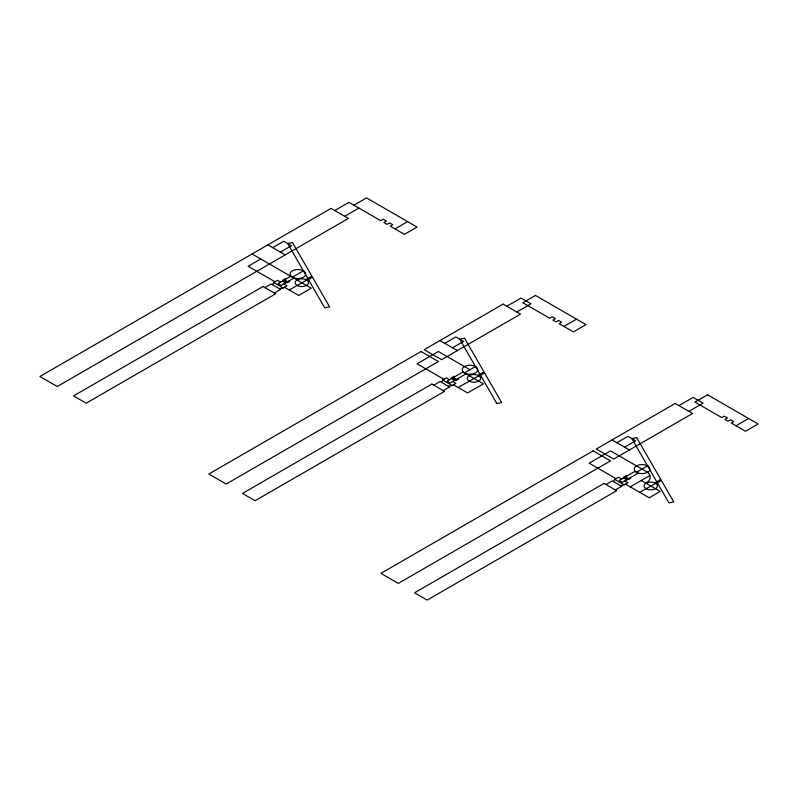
<?xml version="1.0" encoding="UTF-8"?>
<svg xmlns="http://www.w3.org/2000/svg" width="798" height="798" viewBox="0 0 798 798"><rect width="100%" height="100%" fill="white"/><g stroke="black" fill="none" stroke-linecap="round" stroke-linejoin="round"><path stroke-width="1.2" d="M272.457 284.686L273.724 282.502L277.514 280.317L280.667 282.143M285.724 279.22L284.936 278.771L282.402 280.956L285.874 282.961L289.664 281.504L288.876 281.046M441.394 382.222L442.651 380.038L446.441 377.853L449.603 379.668M454.651 376.756L453.863 376.297L451.339 378.491L454.81 380.496L458.601 379.03L457.813 378.581M613.482 481.583L614.739 479.389L618.53 477.204L621.692 479.029M626.739 476.107L625.951 475.658L623.428 477.842L626.899 479.847L630.689 478.391L629.901 477.932M645.931 483.259L647.048 482.511A15.282 8.818 0 0 0 650.001 475.957L649.672 474.99A15.282 8.818 0 0 0 647.587 472.276L610.48 450.86L589.163 463.169L616.006 478.66M334.741 210.542L348.955 202.333L380.766 220.707L383.289 219.241L386.451 221.066L383.918 222.522L387.08 224.348L389.604 222.891L392.766 224.717L390.242 226.173L404.446 234.373L417.075 227.081L366.551 197.914L353.923 205.206M272.697 247.639L283.749 241.255L291.479 245.724L280.427 252.108M260.776 258.991L248.148 266.283L274.981 281.774M344.686 216.278L358.901 208.079M264.876 287.609L271.2 283.958L280.667 289.435L274.352 293.075M282.562 281.046L278.143 283.599L281.295 285.425L285.724 282.871M290.771 276.308L284.457 279.948L287.619 281.774L293.933 278.133M292.357 277.215L303.39 270.841M279.41 288.706L283.19 287.968L286.981 285.784L283.829 283.958M289.195 289.973L306.781 280.088A6.703 3.87 0 0 1 306.452 285.485A6.703 3.87 0 0 1 297.085 285.425L296.866 285.285A6.703 3.87 0 0 1 297.205 279.889A6.703 3.87 0 0 1 306.562 279.948M394.97 228.906L407.608 221.615M506.83 306.252L521.044 298.043L530.989 303.789L516.775 311.988M444.785 343.349L455.838 336.965L463.578 341.434L452.526 347.818M433.813 385.145L440.127 381.494L449.603 386.96L443.289 390.611M451.498 378.581L447.079 381.135L450.232 382.95L454.651 380.397M464.446 372.925L475.478 366.551M466.022 373.833L456.546 379.309L453.394 377.484L462.86 372.018L483.389 383.868L467.598 392.975L453.394 384.776M448.336 386.232L452.127 385.504L455.917 383.319L452.755 381.494M458.122 387.509L478.87 375.788A6.703 3.87 0 0 1 478.541 381.195A6.703 3.87 0 0 1 469.174 381.135L468.965 380.995A6.703 3.87 0 0 1 469.294 375.599A6.703 3.87 0 0 1 478.65 375.659M563.907 326.442L576.535 319.15M678.918 405.603L693.133 397.404L703.078 403.14L688.874 411.349M616.874 442.7L627.926 436.326L635.667 440.785L624.615 447.169M605.901 484.496L612.216 480.845L621.692 486.321L615.378 489.962M623.587 477.932L619.168 480.486L622.32 482.311L626.739 479.758M636.545 472.276L647.577 465.902M620.425 485.593L624.216 484.865L628.006 482.67L624.844 480.845M630.221 486.87L649.861 475.528M735.995 425.793L748.624 418.501M639.687 492.336L655.697 483.349A6.703 3.87 0 0 1 655.367 488.755A6.703 3.87 0 0 1 646.001 488.685L645.791 488.556A6.703 3.87 0 0 1 646.121 483.159A6.703 3.87 0 0 1 655.477 483.219M439.967 340.566L457.334 350.591M612.056 439.927L629.423 449.952M267.879 244.856L285.245 254.881M469.972 369.733L438.391 351.509L417.075 363.808L443.917 379.309M252.088 253.973L311.3 288.158L298.671 295.45L284.457 287.24M641.273 480.486L660.215 491.428L649.163 497.802L625.482 484.127M283.041 279.859L287.769 282.592M451.967 377.394L456.705 380.127M624.056 476.745L628.794 479.478M273.724 282.502L283.19 287.968M442.651 380.038L452.127 385.504M614.739 479.389L624.216 484.865M331.03 208.398L39.9 376.476L57.266 386.511L348.397 218.423L331.03 208.398M263.001 286.522L73.546 395.908L86.174 403.199L275.629 293.814L263.001 286.522M310.781 276.826L305.973 279.609L307.15 280.298L311.968 277.514L310.781 276.826M421.025 351.509L208.837 474.012L226.203 484.037L438.391 361.534L421.025 351.509M503.119 304.108L424.187 349.684L441.553 359.708L520.486 314.133L503.119 304.108M535.488 295.45L522.86 302.741L549.692 318.232L552.226 316.776L555.378 318.601L552.854 320.058L556.016 321.883L558.54 320.427L561.692 322.242L559.169 323.709L573.383 331.908L586.011 324.616L535.488 295.45M431.937 384.057L242.472 493.433L255.111 500.725L444.566 391.349L431.937 384.057M482.87 372.536L478.062 375.319L479.239 375.998L484.057 373.225L482.87 372.536M593.114 450.86L380.925 573.373L398.292 583.398L610.48 460.885L593.114 450.86M675.208 403.459L596.276 449.035L613.642 459.069L692.584 413.494L675.208 403.459M707.577 394.801L694.948 402.092L721.791 417.593L724.315 416.137L727.467 417.953L724.943 419.409L728.105 421.234L730.629 419.778L733.791 421.603L731.257 423.06L745.472 431.259L758.1 423.967L707.577 394.801M604.026 483.408L414.571 592.794L427.199 600.086L616.655 490.7L604.026 483.408M634.949 471.369L625.482 476.835L628.634 478.66L638.111 473.194L634.949 471.369M659.697 480.097L654.889 482.88L656.066 483.558L660.884 480.785L659.697 480.097M292.487 242.552L287.619 243.49L324.726 307.829L329.604 306.891L292.487 242.552M464.576 338.262L459.708 339.2L496.825 403.539L501.693 402.601L464.576 338.262M636.664 437.623L631.797 438.551L668.914 502.9L673.781 501.962L636.664 437.623M648.006 466.172L647.328 465.763A7.81 4.509 0 0 0 636.624 465.842A7.81 4.509 0 0 0 636.106 472.017L636.784 472.426A7.81 4.509 0 0 0 647.487 472.336A7.81 4.509 0 0 0 648.006 466.172M475.917 366.811L475.239 366.402A7.81 4.509 0 0 0 464.536 366.491A7.81 4.509 0 0 0 464.017 372.656L464.695 373.065A7.81 4.509 0 0 0 475.399 372.985A7.81 4.509 0 0 0 475.917 366.811M303.829 271.101L303.15 270.692A7.81 4.509 0 0 0 292.447 270.781A7.81 4.509 0 0 0 291.928 276.956L292.607 277.355A7.81 4.509 0 0 0 303.31 277.275A7.81 4.509 0 0 0 303.829 271.101"/></g></svg>
